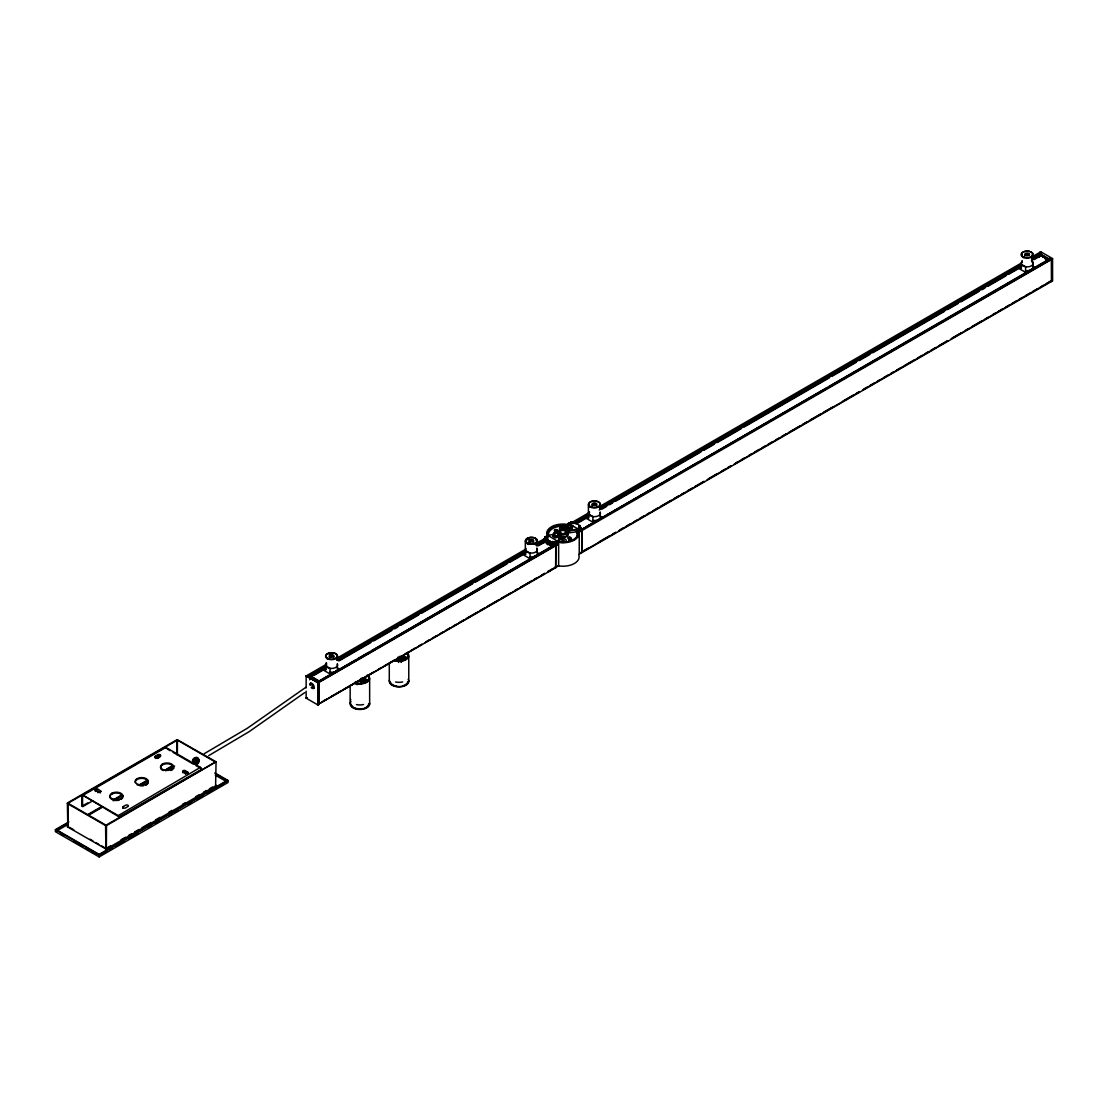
<?xml version="1.0" encoding="UTF-8"?>
<svg xmlns="http://www.w3.org/2000/svg" width="1108" height="1108" viewBox="0 0 1108 1108"><rect width="100%" height="100%" fill="white"/><g stroke="black" fill="none" stroke-linecap="round" stroke-linejoin="round"><path stroke-width="1.5" d="M547.463 544.236L547.851 535.289L557.753 541.396L557.753 543.239L554.97 544.845L554.623 542.408L552.878 541.396L551.687 542.075L545.33 538.848L546.867 537.934L545.122 536.923L544.776 539.07L545.621 539.651M558.266 534.845L558.418 533.405L557.933 535.898M583.5 528.419L578.334 531.341L577.961 528.89L568.432 523.405L564.443 529.956L568.473 523.336L566.867 528.461L568.875 529.749L571.811 529.402L572.753 526.078L571.811 529.402M570.842 523.918C570.121 519.846 572.559 524.416 574.11 522.27L580.135 525.746L580.495 528.101M580.273 529.915L581.908 530.552M580.052 525.691L578.93 526.355L581.021 527.962L581.021 529.804L580.19 529.319M398.589 662.432L398.589 659.814M567.531 526.494L567.795 525.137L569.277 524.776M357.108 684.73L357.15 681.919M400.431 658.886L400.307 661.282L400.5 658.928L404.503 656.615L405.334 657.556L401.304 659.883L397.703 657.293M555.634 546.369L555.745 545.565L555.676 567.628C555.26 565.869 550.219 571.797 547.726 571.839M581.866 531.161L581.852 530.413L581.922 552.587L579.096 554.263M216.06 785.17L215.603 785.974L216.06 761.778L177.142 739.645L67.366 802.981L67.823 827.164L67.186 826.693L106.368 849.254L106.493 825.571L216.06 761.778M554.97 543.003L557.753 541.396L560.953 534.859L561.147 537.519L557.753 542.338M554.499 542.546L553.238 543.945L553.238 542.241L554.499 542.546L553.972 544.485L554.789 544.845L554.789 543.058L553.321 544.111L554.499 542.546L552.906 541.632L554.499 542.546L553.945 544.471L554.789 543.058M319.312 703.095L318.121 703.968L318.924 704.425M310.766 683.027L310.642 683.456A3.324 1.911 60 0 0 310.766 685.104L310.489 683.193M310.656 685.035L311.611 684.079L313.162 685.547L313.162 687.417L311.611 687.112M404.946 657.515L405.154 657.833A1.662 0.969 60 0 1 405.459 658.623M1032.102 256.848L1039.72 252.444C1040.177 253.69 1045.855 260.837 1049.83 258.441L1048.764 258.995L1049.788 258.178L1051.547 259.411L1051.644 281.404M570.343 527.713L572.282 526.716M555.468 532.74L558.197 533.391L558.944 535.718L558.003 537.366L555.066 537.726L553.058 536.438L553.058 534.762L553.986 533.114L557.158 532.837M567.864 527.242L566.867 526.785L568.709 524.873L570.745 524.79L570.745 526.452M558.003 537.366L558.944 534.056M399.683 657.196C399.254 659.26 404.683 655.659 401.581 656.102M557.338 540.842L554.623 542.408M362.787 683.124L365.723 681.337M553.058 536.438L553.986 533.114M566.867 528.461L567.795 525.137M557.753 541.396L561.354 535.303M560.468 537.352L560.953 534.859L558.377 536.244M1031.423 260.532L1040.343 255.214L1048.431 259.812M554.692 532.38L557.296 532.38M555.676 545.621L554.042 544.596L555.704 545.51M567.462 531.051L578.057 528.876L578.334 530.441L576.797 530.746L576.756 531.812L567.531 533.059L567.379 531.161L571.285 528.751A1.8 1.053 -0.9 0 0 571.59 528.045M536.314 543.086L547.38 537.352L547.851 535.289L544.776 537.131M562.338 539.887L562.338 541.009L564.027 540.441L562.338 539.887L562.338 541.66M543.931 539.554L545.524 540.15L543.931 538.793L543.931 539.61L543.889 538.82L545.288 539.61L536.314 544.817M421.926 644.468L318.564 704.092L555.773 567.684L555.634 566.894L555.634 567.656M581.686 551.923L581.866 551.687M192.584 760.448L193.498 759.659A3.255 1.884 60 0 1 195.562 758.204A3.255 1.884 60 0 1 198.055 761.736A3.255 1.884 60 0 1 196.518 763.924M199.024 761.515L196.725 762.844M568.695 540.136L570.911 540.136M554.734 535.413L554.512 535.566A1.8 1.025 0.9 0 0 554.554 536.743A1.8 1.025 0.9 0 0 556.535 537.117L557.144 536.937M1040.329 254.134L1041.478 253.386M1039.664 252.472L1040.689 251.807M304.686 692.625L249.231 731.612L208.733 755.642M545.69 538.64L546.659 538.017L545.067 537.103L546.659 538.017M305.739 687.389L247.389 728.219L204.204 753.717M544.693 539.014L547.463 537.297M68.017 803.245L177.391 740.089L215.409 762.041L106.036 825.197L68.017 803.245L68.017 826.526M81.867 795.932L165.881 747.429L200.409 767.359A1.634 0.942 60 0 1 201.559 769.354L118.695 817.192A1.634 0.942 60 0 0 117.545 815.197L83.017 795.267A1.634 0.942 60 0 0 81.867 795.932L81.867 806.305L87.767 802.898M155.522 756.072L157.821 754.742A1.634 0.942 0 0 1 160.134 754.742A1.634 0.942 0 0 1 160.134 756.072L157.821 757.401A1.634 0.942 0 0 1 155.522 757.401A1.634 0.942 0 0 1 155.522 756.072L155.522 756.861A1.634 0.942 0 0 0 156.173 758.426M155.522 756.861L157.821 755.531A1.634 0.942 0 0 1 160.605 756.196M157.184 758.426A1.634 0.942 0 0 0 157.821 758.191L160.134 756.861M307.179 675.368L326.791 664.052M337.137 658.083L525.968 549.056M570.038 523.613L589.608 512.312M599.94 506.356L1021.77 262.804M326.514 665.617L308.536 676.005L326.652 665.866M336.998 659.565L525.691 550.634M536.175 544.582L545.15 539.388M572.891 523.378L589.345 513.877M599.802 507.838L1021.507 264.369M1031.964 258.33L1041.077 253.358M92.878 800.738L82.56 806.693L82.56 796.333M337.137 659.814L525.829 550.87M573.03 523.613L589.484 514.126M599.94 508.073L1021.645 264.618M1032.102 258.566L1041.077 253.386L1031.964 259.133M310.032 675.935L326.652 666.337M336.998 660.368L525.829 551.341M536.175 545.371L545.288 540.108M574.387 523.308L589.484 514.597M599.802 508.641L1021.645 265.089M311.209 676.351L323.162 669.44M338.106 660.811L526.439 552.089M536.895 546.05L544.374 541.729L553.252 546.853M575.329 523.862L587.295 516.951M599.248 510.04L1019.457 267.443M313.869 675.451L322.844 670.257M339.325 660.756L370.778 642.598M373.77 640.867L391.733 630.494M394.739 628.762L397.73 627.031M400.722 625.3L418.699 614.926M421.691 613.195L472.604 583.805M475.595 582.074L507.049 563.917M510.04 562.185L522.02 555.274M538.502 545.759L542.989 543.169M576.714 523.696L585.675 518.516M602.129 509.015L606.616 506.425M609.608 504.708L612.599 502.977M615.591 501.245L700.824 452.036M703.815 450.319L714.286 444.266M717.278 442.549L741.197 428.727M744.188 427.009L829.421 377.786M832.413 376.069L856.345 362.247M859.337 360.529L869.808 354.477M872.785 352.76L944.57 311.32M947.562 309.589L958.032 303.55M961.024 301.819L978.96 291.459M981.951 289.728L984.943 288.011M987.934 286.279L1005.884 275.92M1008.876 274.188L1019.332 268.15M1034.29 259.521L1040.274 256.059M566.41 531.009L568.529 529.776L568.543 527.436L564.942 529.596L569.263 527.173A1.8 1.053 -0.9 0 1 569.983 527.117M214.91 772.913L228.026 780.489L228.026 782.511L99.138 856.927L55.4 831.679L55.4 829.657L68.89 821.873M68.225 824.269L56.314 831.152L56.314 829.657L68.225 822.787M578.057 528.876L580.675 527.366L579.152 526.48M581.021 527.962L578.334 529.513L567.379 531.161M557.975 541.59A14.972 8.642 0 0 0 573.487 539.541A14.972 8.642 0 0 0 577.046 530.58L578.002 530.026A16.204 9.363 0 0 1 574.36 540.039A16.204 9.363 0 0 1 556.978 542.131M318.273 680.478L317.207 681.101L319.146 682.251L319.062 704.356L318.038 705.02L306.14 698.151L306.14 691.184M88.1 814.394L99.942 807.566M114.747 799.006L122.143 794.741M139.913 784.478L147.322 780.212M166.56 769.09L171.006 766.528M319.159 681.032L355.1 660.285M358.092 658.554L368.576 652.501M371.568 650.77L491.37 581.603M494.362 579.872L552.767 546.161M586.492 526.688L698.649 461.939M701.641 460.208L827.247 387.689M830.238 385.958L942.396 321.209M945.373 319.492L1048.556 259.909M323.785 678.678L326.777 676.946M329.769 675.215L334.27 672.625M337.261 670.894L340.253 669.163M343.258 667.445L347.746 664.842M350.737 663.11L353.729 661.393M358.23 658.789L361.222 657.058M364.213 655.34L367.219 653.609M371.706 651.005L374.698 649.288M379.199 646.684L382.191 644.953M385.182 643.236L395.667 637.183M398.658 635.452L401.664 633.721M406.151 631.131L415.14 625.937M418.131 624.206L428.616 618.153M431.608 616.422L436.095 613.832M439.1 612.101L449.585 606.048M452.576 604.317L457.064 601.727M460.069 599.996L463.061 598.265M466.053 596.547L470.54 593.943M473.545 592.212L476.537 590.495M479.529 588.764L484.03 586.16M487.021 584.442L490.013 582.711M494.5 580.107L497.506 578.39M500.497 576.659L504.985 574.055M507.99 572.337L510.982 570.606M515.469 568.002L518.461 566.285M521.466 564.554L531.951 558.501M534.942 556.77L537.934 555.039M542.421 552.449L551.41 547.255M555.066 544.998L558.501 543.779L318.038 682.611L306.279 675.825M586.631 526.923L589.622 525.206M600.093 519.153L610.55 513.115M613.541 511.384L629.995 501.896M632.987 500.165L643.457 494.126M646.449 492.395L650.936 489.805M653.928 488.074L656.906 486.357M659.897 484.625L664.385 482.035M667.376 480.304L670.368 478.573M673.359 476.856L677.847 474.266M680.838 472.534L683.83 470.803M688.317 468.213L691.309 466.496M694.301 464.764L697.292 463.033M701.779 460.443L704.757 458.726M707.749 456.995L718.219 450.956M722.707 448.366L725.698 446.635M728.69 444.904L745.144 435.416M749.631 432.826L758.592 427.646M761.584 425.915L772.054 419.877M775.046 418.145L779.533 415.555M782.525 413.824L785.517 412.107M788.508 410.376L792.996 407.786M795.987 406.054L798.979 404.337M801.957 402.606L806.444 400.016M809.436 398.284L812.427 396.567M816.915 393.977L819.906 392.246M822.898 390.515L825.889 388.797M830.377 386.207L833.368 384.476M837.856 381.886L840.847 380.155M843.839 378.437L854.296 372.385M857.287 370.668L873.741 361.166M878.229 358.576L887.203 353.397M890.195 351.665L900.652 345.627M903.643 343.896L908.131 341.306M911.122 339.588L914.114 337.857M917.105 336.126L921.593 333.536M924.584 331.804L927.576 330.087M932.063 327.497L935.055 325.766M938.047 324.035L941.038 322.317M945.512 319.727L948.503 317.996M951.495 316.265L961.966 310.226M966.453 307.636L969.445 305.905M972.436 304.188L982.907 298.135M985.898 296.418L988.89 294.686M993.364 292.096L1002.338 286.917M1005.33 285.185L1015.801 279.147M1018.792 277.416L1023.28 274.826M1026.271 273.108L1029.263 271.377M1032.254 269.646L1036.742 267.056M1039.72 265.338L1042.711 263.607M1045.703 261.876L1048.694 260.158M87.49 815.28L102.476 806.624M112.961 800.572L121.949 795.378M139.927 785.004L147.419 780.683M165.397 770.295L172.89 765.974M88.557 815.197L101.881 807.497M113.722 800.668L122.614 795.53M140.37 785.281L147.78 781.001M165.549 770.753L172.945 766.473M581.548 530.649L581.201 530.012L578.431 531.508L1052.461 258.593M1052.6 258.843L579.235 532.131L579.235 554.194M306.14 697.985L307.304 697.611M306.279 698.22L307.235 697.68M123.307 806.569L125.606 805.239A1.634 0.942 0 0 1 127.905 805.239A1.634 0.942 0 0 1 127.905 806.569L125.606 807.898A1.634 0.942 0 0 1 123.307 807.898A1.634 0.942 0 0 1 123.307 806.569L123.307 807.358A1.634 0.942 0 0 0 122.905 808.314M322.954 701.295L327.442 698.705M330.447 696.974L340.932 690.921M343.923 689.19L361.887 678.816M364.892 677.085L373.867 671.905M378.368 669.301L381.36 667.584M384.351 665.853L394.836 659.8M397.827 658.069L400.833 656.338M405.32 653.748L408.312 652.016M411.317 650.285L415.805 647.695M418.796 645.964L421.788 644.233M426.289 641.643L429.281 639.912M432.272 638.18L436.774 635.59M439.765 633.859L442.757 632.128M445.748 630.397L450.25 627.807M453.241 626.075L456.233 624.344M459.238 622.613L463.726 620.023M466.717 618.292L477.202 612.239M480.193 610.508L484.695 607.918M487.686 606.187L498.171 600.134M501.162 598.403L510.151 593.223M514.638 590.633L517.644 588.902M520.635 587.171L531.12 581.118M534.111 579.387L537.103 577.656M541.604 575.066L544.596 573.335M547.587 571.603L552.075 569.013M582.808 551.272L588.791 547.823M599.262 541.77L609.732 535.732M612.724 534.001L615.716 532.283M620.189 529.693L623.181 527.962M626.172 526.231L630.66 523.641M633.651 521.923L636.643 520.192M639.635 518.461L644.122 515.871M647.114 514.154L650.105 512.422M653.097 510.691L657.584 508.101M660.576 506.384L671.033 500.331M674.024 498.6L678.511 496.01M681.503 494.293L684.495 492.561M687.486 490.83L691.974 488.24M694.965 486.523L703.94 481.343M708.428 478.753L717.388 473.573M721.876 470.983L724.867 469.252M727.859 467.521L730.851 465.803M735.338 463.213L738.33 461.482M741.321 459.751L744.313 458.033M748.8 455.443L751.792 453.712M754.783 451.981L759.271 449.391M762.249 447.674L765.24 445.942M768.232 444.211L772.719 441.621M775.711 439.904L778.702 438.172M781.694 436.441L786.181 433.851M789.173 432.134L799.644 426.081M802.635 424.364L807.123 421.774M810.1 420.043L820.571 414.004M823.563 412.273L832.537 407.093M843.008 401.054L853.479 395.002M856.47 393.285L859.448 391.553M863.935 388.963L866.927 387.232M869.918 385.515L874.406 382.925M877.398 381.194L880.389 379.462M883.381 377.745L887.868 375.155M890.86 373.424L893.851 371.692M896.843 369.975L901.33 367.385M904.322 365.654L914.779 359.615M917.77 357.884L922.258 355.294M925.249 353.563L928.241 351.832M931.232 350.114L935.72 347.524M938.711 345.793L947.686 340.613M952.174 338.023L961.135 332.843M965.622 330.253L968.614 328.522M971.605 326.805L982.076 320.752M985.067 319.035L988.059 317.303M992.546 314.714L995.538 312.982M998.53 311.265L1003.003 308.675M1005.995 306.944L1008.986 305.212M1011.978 303.495L1016.465 300.905M1019.457 299.174L1022.449 297.443M1025.44 295.725L1029.928 293.135M1032.919 291.404L1037.407 288.814M1040.398 287.083L1043.39 285.365M1046.381 283.634L1050.855 281.044M424.932 642.737L544.734 573.57M582.947 551.507L615.84 532.519M618.832 530.787L704.079 481.578M707.07 479.847L730.989 466.039M733.981 464.307L859.586 391.789M862.578 390.071L947.825 340.849M950.816 339.131L1050.896 281.183M1051.547 259.438L1051.547 281.446L581.866 552.615L581.021 552.227M361.388 680.118L363.23 679.052M363.369 679.287L361.014 680.464L359.754 679.55C360.876 681.115 363.147 676.877 365.321 679.162L366.208 680.146L362.247 682.653M361.305 681.475L365.377 679.204L362.579 677.57M107.531 847.606L110.537 845.889M121.021 839.822L125.509 837.232M128.514 835.501L131.506 833.77M134.511 832.039L138.999 829.449M141.99 827.718L150.993 822.524M155.48 819.934L159.981 817.33M168.97 812.15L171.962 810.419M182.446 804.366L185.452 802.635M195.936 796.569L198.928 794.851M203.429 792.248L206.42 790.516M209.426 788.785L212.417 787.054M216.06 785.697L105.897 849.282L105.579 825.571L67.366 803.508M215.298 775.157L227.112 781.985L227.112 780.489L99.138 854.379L56.314 829.657M55.4 829.657L99.138 854.905L228.026 780.489M100.62 855.002L106.576 851.567M109.553 849.85L112.531 848.132M115.495 846.415L124.428 841.263M128.888 838.687L137.821 833.535M148.237 827.51L151.214 825.792M155.674 823.216L158.652 821.499M169.067 815.488L172.045 813.771M175.022 812.053L178 810.336M188.415 804.311L191.393 802.594M197.349 799.159L203.304 795.724M207.764 793.148L212.224 790.572M215.201 788.854L224.135 783.702M558.46 536.203L560.87 534.873M568.058 523.572L571.188 521.882L572.933 522.893M1049.553 281.584L1051.506 281.474M106.423 848.991L105.648 848.991M563.363 539.541L562.545 539.582M193.498 759.659L194.883 759.119M552.38 543.474L551.285 543.474M566.867 526.785L568.875 528.087L571.811 527.727M553.058 534.762L555.066 536.05L558.003 535.704M547.463 535.469L555.177 534.084M558.418 533.405L558.335 533.405A4.889 2.825 0 0 1 558.958 532.56M544.499 540.842L551.95 544.582L551.604 542.227L545.662 538.807L544.499 540.842L552.767 545.621L544.499 540.496M365.321 679.162L363.147 678.636L361.416 680.215M580.731 527.394L579.47 527.089L579.47 528.793M404.281 656.435L405.5 657.57A1.967 1.163 60.9 0 1 405.902 658.623M579.567 528.959L581.021 529.693L581.021 527.907M310.032 677.916L314.284 680.312M1040.8 251.793L1052.558 258.579L1052.6 280.92M1039.72 252.444L1040.938 253.15M1040.467 254.092L1048.639 258.815M1040.384 255.352L1049.262 260.477M1027.171 273.108A3.255 1.884 0 0 1 1026.354 272.762L1018.294 268.108L1018.294 266.391L1021.341 268.136L1021.341 264.286L1025.606 266.751L1025.606 270.615A6.025 3.476 0 0 0 1032.975 266.363L1034.997 267.527M1025.606 270.615L1026.354 271.031A3.255 1.884 0 0 0 1028.653 271.585M592.891 520.441L593.625 522.588L585.578 517.948L585.578 516.217L588.611 517.976L588.611 514.112L592.891 516.591L592.891 520.441A6.025 3.476 0 0 0 600.259 516.189L603.292 517.948M580.675 528.419L581.298 529.139L578.542 527.546M580.647 529.582L582.005 530.497M555.717 545.385L554.416 544.734L317.677 681.974M537.186 548.737L537.186 552.601L540.233 554.346M558.501 566.16L557.753 565.731A16.204 9.363 0 0 0 578.861 555.163M555.094 567.365L558.64 566.077L558.64 544.014L318.176 682.847L318.176 704.937M525.552 554.388L522.505 552.629L522.505 554.346L530.566 559L529.818 552.989L525.552 550.524L525.552 554.388A6.025 3.476 0 0 1 525.746 552.241M403.783 655.839L406.525 657.418L401.927 660.077L397.8 657.709M402.509 656.656L402.135 658.014L399.365 656.421M363.286 677.639L367.399 680.007L362.787 682.666L360.045 681.088M327.192 666.697L330.032 668.346L330.032 672.196A6.025 3.476 0 0 0 337.4 667.944L340.447 669.703M326.528 666.947A6.025 3.476 0 0 0 325.766 669.731L322.719 667.972L322.719 669.703L330.78 674.356L330.032 672.196M310.129 677.861L314.34 680.284M306.14 676.06L317.899 682.847L317.899 704.937M215.298 773.675L227.112 780.489M167.322 749.063L170.203 750.712M173.07 752.374L175.95 754.036M178.831 755.698L193.208 764.008M196.088 765.67L198.969 767.332M185.452 770.683L187.751 772.816L185.452 771.487A1.634 0.942 0 0 0 183.139 771.487A1.634 0.942 0 0 0 183.139 772.816L183.139 772.013A1.634 0.942 0 0 1 183.139 770.683A1.634 0.942 0 0 1 185.452 770.683L185.452 771.487M183.139 772.013L185.452 773.342A1.634 0.942 0 0 0 187.751 773.342A1.634 0.942 0 0 0 187.751 772.013M97.975 789.284L97.975 790.087A1.634 0.942 0 0 0 95.676 790.087A1.634 0.942 0 0 0 95.676 791.417L95.676 790.613A1.634 0.942 0 0 1 95.676 789.284A1.634 0.942 0 0 1 97.975 789.284L100.288 790.613A1.634 0.942 0 0 1 100.288 791.943L100.288 792.746M95.676 790.613L97.975 791.943A1.634 0.942 0 0 0 100.288 791.943M69.472 827.371L73.862 829.906M89.956 839.185L92.878 840.875M95.8 842.565L98.723 844.254M101.645 845.944L104.581 847.634M60.746 833.701L63.696 835.404M74.042 841.374L82.892 846.484M85.842 848.202L88.792 849.905M91.756 851.609L96.174 854.157M1041.008 254.452L1049.248 259.217M556.784 545.108L556.742 545.081A16.371 9.086 1.7 0 1 553.584 544.042M200.59 768.301L200.409 767.359L117.545 816L83.017 795.267M545.067 537.103L546.355 538.197M554.36 545.496L554.277 544.817M571.312 521.951L572.573 523.101M400.057 661.116L401.345 662.307L401.304 659.883M312.041 687.306L312.941 688.026A3.324 1.911 60 0 0 314.243 688.317M1051.478 259.244L1050.19 258.496L580.509 530.136M361.374 681.531L362.178 682.473M543.917 538.793L543.931 543.017M555.634 566.839L555.676 567.628L555.856 545.621M361.222 678.165L361.263 680.935M355.973 681.531L356.014 684.356M1039.415 253.801L1039.415 257.195M1032.975 262.499L1032.975 266.363M1026.354 271.031L1026.354 272.762M600.259 512.339L600.259 516.189M588.417 504.459L588.417 513.226M582.185 530.926L582.185 551.258M578.057 530.039L578.057 536.383M577.046 530.58L577.046 533.765M571.022 522.131L571.022 523.918M568.875 528.087L568.875 529.749A1.634 0.942 0 0 0 568.903 531.286M563.46 539.887L563.46 541.66M555.066 536.05L555.066 537.726M547.795 541.563L547.754 544.831M546.576 537.048L546.576 543.834M544.485 539.956L544.485 542.297M525.344 540.87L525.344 549.637M408.769 656.13L408.769 681.642M389.282 663.872L389.282 680.894M369.643 678.719L369.643 704.231M350.156 686.475L350.156 703.483M337.4 664.094L337.4 667.944M325.766 665.88L325.766 669.731M318.688 682.957L318.688 703.622M310.24 675.852L318.398 680.824L310.101 675.769L306.14 675.894L306.14 687.957M185.452 773.342L185.452 774.146M177.391 740.089L177.391 755.06M176.934 739.729L176.934 754.756M171.629 769.354L171.629 770.157M162.433 764.035L162.433 764.839M157.821 754.742L157.821 755.531M157.821 757.401L157.821 758.191M146.311 783.979L146.311 784.769M137.115 778.661L137.115 779.45M120.994 798.591L120.994 799.394A6.51 3.753 0 0 0 118.404 793.162A6.51 3.753 0 0 0 109.969 797.317M111.797 793.273L111.797 794.076M99.138 854.905L99.138 856.927M97.975 791.943L97.975 792.746M1045.343 259.286A3.324 1.911 60 0 1 1046.257 259.812M1042.365 255.283A1.427 0.831 60 0 1 1042.586 256.682M196.961 757.401A3.587 2.064 60 0 1 197.736 757.997M198.11 758.384A3.587 2.064 60 0 1 198.997 759.783M195.479 763.564A2.119 1.219 60 0 1 193.166 760.905A2.119 1.219 60 0 1 195.313 760.476A2.119 1.219 60 0 1 195.479 763.564A3.255 1.884 60 0 1 194.177 761.93M196.31 757.678A2.936 1.69 60 0 1 198.928 760.711M100.011 792.705A1.468 0.845 -60 0 1 100.98 791.417M135.287 782.705A6.51 3.753 0 0 1 141.713 778.356A6.51 3.753 0 0 1 148.14 782.705M147.904 783.273A6.51 3.753 0 0 1 147.516 783.813M146.976 784.325A6.51 3.753 0 0 1 145.536 785.156M143.721 785.683A6.51 3.753 0 0 1 139.705 785.683M137.891 785.156A6.51 3.753 0 0 1 137.115 784.769M160.84 768.661A6.51 3.753 0 0 1 164.386 764.063A6.51 3.753 0 0 1 172.668 765.614A6.51 3.753 0 0 1 170.854 770.531M163.208 770.531A6.51 3.753 0 0 1 162.433 770.157M161.768 769.7A6.51 3.753 0 0 1 161.228 769.201M119.345 800.073A6.51 3.753 0 0 1 113.445 800.073M111.797 799.394A6.51 3.753 0 0 1 111.132 798.937M110.592 798.439A6.51 3.753 0 0 1 110.204 797.899M194.094 759.312A3.255 1.884 60 0 1 196.254 757.9A3.255 1.884 60 0 1 198.678 761.611A3.255 1.884 60 0 1 196.85 763.509M195.52 762.581A3.255 1.884 60 0 1 194.773 761.584M173.776 768.495A3.906 2.258 0 0 1 174.635 766.03M196.074 757.36A3.255 1.884 60 0 1 198.872 759.95M599.22 506.661A5.374 3.102 0 0 1 598.777 507.076M590.093 507.076A5.374 3.102 0 0 1 589.65 506.661M600.162 512.145A6.025 3.476 0 0 1 593.957 516.688A6.025 3.476 0 0 1 589.068 511.647M596.686 505.456A2.285 1.316 0 0 1 596.464 505.844M592.406 505.844A2.285 1.316 0 0 1 592.184 505.456M592.184 505.04A2.285 1.316 0 0 1 594.442 503.932A2.285 1.316 0 0 1 596.686 505.04M588.611 517.976A6.025 3.476 0 0 1 588.819 515.829M597.849 521.051A3.255 1.884 0 0 1 596.935 521.328M595.425 521.397A3.255 1.884 0 0 1 593.625 520.871M1032.268 254.466A5.374 3.102 0 0 1 1032.268 256.377M1031.493 257.25A5.374 3.102 0 0 1 1030.952 257.61M1023.363 257.61A5.374 3.102 0 0 1 1022.809 257.25M1022.047 256.377A5.374 3.102 0 0 1 1022.047 254.466M1032.268 260.671A5.374 3.102 0 0 1 1032.268 262.582M1022.047 262.582A5.374 3.102 0 0 1 1022.047 260.671M1032.019 261.349A6.025 3.476 0 0 1 1031.188 265.975A6.025 3.476 0 0 1 1023.127 265.975A6.025 3.476 0 0 1 1022.282 261.349M1024.872 255.422A2.285 1.316 0 0 1 1027.158 254.106A2.285 1.316 0 0 1 1029.429 255.422M1021.341 268.136A6.025 3.476 0 0 1 1022.102 265.352M536.147 543.072A5.374 3.102 0 0 1 533.807 544.43M528.932 544.43A5.374 3.102 0 0 1 526.577 543.072M526.065 542.144A5.374 3.102 0 0 1 527.02 539.845M528.211 539.153A5.374 3.102 0 0 1 528.932 538.904M535.718 539.845A5.374 3.102 0 0 1 536.147 540.261M533.53 542.075A2.285 1.316 0 0 1 533.211 542.435M529.527 542.435A2.285 1.316 0 0 1 530.33 540.496A2.285 1.316 0 0 1 533.53 541.258M536.729 548.058A6.025 3.476 0 0 1 531.688 553.114A6.025 3.476 0 0 1 525.746 548.391M537.186 552.601A6.025 3.476 0 0 1 536.424 555.385M535.621 555.953A6.025 3.476 0 0 1 529.818 556.853M336.887 657.487A5.374 3.102 0 0 1 336.361 658.415M327.234 658.831A5.374 3.102 0 0 1 326.791 658.415M326.278 657.487A5.374 3.102 0 0 1 326.278 656.518M329.145 654.246A5.374 3.102 0 0 1 329.921 654.052M326.278 663.692A5.374 3.102 0 0 1 326.278 662.722M337.303 663.914A6.025 3.476 0 0 1 330.793 668.429A6.025 3.476 0 0 1 326.528 663.083M329.547 657.612A2.285 1.316 0 0 1 331.583 655.687A2.285 1.316 0 0 1 333.605 657.612M334.325 673.027A3.255 1.884 0 0 1 333.716 673.138M333.079 673.179A3.255 1.884 0 0 1 330.78 672.625M548.765 536.272A14.972 8.642 0 0 1 552.31 527.311A14.972 8.642 0 0 1 567.836 525.261M547.809 536.84A16.204 9.363 0 0 1 551.438 526.799A16.204 9.363 0 0 1 568.819 524.707M552.546 546.715A3.906 2.258 0 0 1 553.695 545.122M549.388 545.094A14.002 8.075 0 0 1 549 542.034M567.85 537.186A3.906 2.258 0 0 1 570.108 537.061M561.216 528.017A14.972 8.642 0 0 1 564.568 528.017M565.717 529.555A3.379 1.953 0 0 1 564.194 530.275M561.604 530.275A3.379 1.953 0 0 1 560.759 526.965A3.379 1.953 0 0 1 566.216 528.087M566.853 532.56A4.889 2.825 0 0 1 566.853 535.884A4.889 2.825 0 0 1 561.396 536.895M560.039 536.507A4.889 2.825 0 0 1 558.557 535.496M566.59 532.366A5.208 3.005 0 0 1 565.8 536.992A5.208 3.005 0 0 1 558.086 535.635M557.947 533.557A5.208 3.005 0 0 1 559.221 532.366M576.285 531.286A14.487 8.365 0 0 1 573.141 540.399M548.695 536.12A14.487 8.365 0 0 1 553.709 528.017A14.487 8.365 0 0 1 568.446 526.757M309.728 678.899A1.427 0.831 60 0 1 309.728 679.8M309.991 685.146A2.936 1.69 60 0 1 312.013 683.456A2.936 1.69 60 0 1 314.049 687.486A2.936 1.69 60 0 1 311.223 687.597M553.571 544.056A15.997 8.933 1.6 0 1 551.396 542.989M550.413 542.352A16.495 9.183 1.8 0 1 548.959 541.189M407.73 681.932A8.795 5.069 0 0 1 406.955 683.456M406.456 683.982A8.795 5.069 0 0 1 405.389 684.758M404.365 685.298A8.795 5.069 0 0 1 402.592 685.907M396.512 686.129A8.795 5.069 0 0 1 394.033 685.437M392.966 684.938A8.795 5.069 0 0 1 390.376 682.182M408.243 681.614A9.238 5.332 0 0 1 399.129 686.6A9.238 5.332 0 0 1 389.808 681.752M408.146 679.246A9.764 5.637 0 0 1 399.711 686.891A9.764 5.637 0 0 1 389.504 680.007M407.287 652.75A9.764 5.637 0 0 1 406.013 659.689A9.764 5.637 0 0 1 394.019 660.59M402.661 681.919A9.238 5.332 0 0 1 395.584 681.96M406.733 652.944A9.113 5.263 0 0 1 405.902 659.191A9.113 5.263 0 0 1 395.307 660.548M403.561 656.448A1.967 1.163 60.9 0 0 403.174 657.044L403.174 657.321A1.676 0.969 60.2 0 1 403.464 656.864L403.506 656.85A1.69 0.983 60.6 0 1 403.838 656.781M407.065 653.485A8.947 5.166 0 0 1 405.348 659.399A8.947 5.166 0 0 1 395.099 660.396M401.027 660.41A1.994 1.136 59.1 0 1 401.359 661.434M399.545 659.052A1.911 1.08 59.1 0 1 400.085 659.288A1.994 1.136 59.1 0 1 400.597 659.759A1.911 1.08 59.1 0 1 400.985 660.354M400.334 656.504A2.839 1.634 0 0 1 399.42 656.864M368.673 703.732A8.795 5.069 0 0 1 368.313 705.297M367.814 706.045A8.795 5.069 0 0 1 367.136 706.738M366.263 707.347A8.795 5.069 0 0 1 364.961 707.998M363.452 708.497A8.795 5.069 0 0 1 356.097 708.428M355.197 708.137A8.795 5.069 0 0 1 353.84 707.527M352.912 706.946A8.795 5.069 0 0 1 352.164 706.267M351.859 705.907A8.795 5.069 0 0 1 351.319 704.965M369.13 703.719A9.238 5.332 0 0 1 361.028 709.148A9.238 5.332 0 0 1 350.876 705.02M350.682 704.342A9.238 5.332 0 0 1 350.668 703.497M369.518 702.901A9.764 5.637 0 0 1 358.673 709.452A9.764 5.637 0 0 1 350.973 701.558M368.161 675.34A9.764 5.637 0 0 1 366.873 682.279A9.764 5.637 0 0 1 354.892 683.179M363.535 704.508A9.238 5.332 0 0 1 356.457 704.563M350.682 700.09A9.238 5.332 0 0 1 350.668 699.245M367.607 675.534A9.113 5.263 0 0 1 366.152 682.154A9.113 5.263 0 0 1 354.629 682.639M364.324 679.689A9.113 5.263 0 0 1 366.208 680.492M367.053 675.243A8.947 5.166 0 0 1 366.222 681.988A8.947 5.166 0 0 1 354.518 682.473M366.748 681.06A1.994 1.177 60.9 0 0 365.834 679.453A1.911 1.122 60.9 0 0 365.28 679.079M360.183 681.614A1.994 1.136 59.1 0 1 361.914 682.999M361.817 678.567A2.839 1.634 0 0 1 360.488 679.398M554.651 530.594C557.061 533.668 558.113 528.031 554.651 530.594M568.459 538.557C570.883 541.632 571.936 536.023 568.459 538.557M165.452 748.315L164.732 748.094A1.634 0.942 60 0 1 165.881 747.429L165.549 748.191M562.338 527.851L562.338 528.987L564.027 528.419L562.338 527.851M1049.83 258.413L1048.764 259.023L1049.83 258.441M553.211 542.144L551.756 542.144L553.211 542.144M106.493 825.571L105.648 825.599L106.396 825.612M404.448 656.559L402.315 656.061L404.448 656.559M552.767 545.621L552.061 544.831L552.767 545.621M192.598 760.711A2.936 1.69 60 0 0 195.867 764.285A2.936 1.69 60 0 0 195.493 759.95A2.936 1.69 60 0 0 192.598 760.711M138.458 784.575A6.51 3.753 0 0 0 148.223 781.32A6.51 3.753 0 0 0 138.458 778.065A6.51 3.753 0 0 0 138.458 784.575M113.141 799.187A6.51 3.753 0 0 0 122.905 795.932A6.51 3.753 0 0 0 113.141 792.677A6.51 3.753 0 0 0 113.141 799.187M163.776 769.949A6.51 3.753 0 0 0 173.541 766.694A6.51 3.753 0 0 0 163.776 763.44A6.51 3.753 0 0 0 163.776 769.949M193.277 760.614A1.953 1.122 60 0 0 195.423 763.08A1.953 1.122 60 0 0 195.257 760.226A1.953 1.122 60 0 0 193.277 760.614M591.423 507.464A6.025 3.476 0 0 0 600.453 504.459A6.025 3.476 0 0 0 591.423 501.439A6.025 3.476 0 0 0 591.423 507.464M591.589 507.035A5.692 3.282 0 0 0 600.134 504.182A5.692 3.282 0 0 0 591.589 501.342A5.692 3.282 0 0 0 591.589 507.035M593.292 505.331A2.285 1.316 0 0 0 596.713 504.182A2.285 1.316 0 0 0 593.292 503.046A2.285 1.316 0 0 0 593.292 505.331M1024.138 257.638A6.025 3.476 0 0 0 1033.182 254.632A6.025 3.476 0 0 0 1024.138 251.613A6.025 3.476 0 0 0 1024.138 257.638M1024.304 257.208A5.692 3.282 0 0 0 1032.85 254.355A5.692 3.282 0 0 0 1024.304 251.516A5.692 3.282 0 0 0 1024.304 257.208M1026.008 255.505A2.285 1.316 0 0 0 1029.429 254.355A2.285 1.316 0 0 0 1026.008 253.22A2.285 1.316 0 0 0 1026.008 255.505M530.233 541.743A2.285 1.316 0 0 0 533.64 540.593A2.285 1.316 0 0 0 530.233 539.457A2.285 1.316 0 0 0 530.233 541.743M528.516 543.446A5.692 3.282 0 0 0 537.061 540.593A5.692 3.282 0 0 0 528.516 537.754A5.692 3.282 0 0 0 528.516 543.446M528.364 543.876A6.025 3.476 0 0 0 537.394 540.87A6.025 3.476 0 0 0 528.364 537.851A6.025 3.476 0 0 0 528.364 543.876M328.577 659.218A6.025 3.476 0 0 0 337.608 656.213A6.025 3.476 0 0 0 328.577 653.194A6.025 3.476 0 0 0 328.577 659.218M328.73 658.789A5.692 3.282 0 0 0 337.275 655.95A5.692 3.282 0 0 0 328.73 653.097A5.692 3.282 0 0 0 328.73 658.789M330.447 657.086A2.285 1.316 0 0 0 333.854 655.95A2.285 1.316 0 0 0 330.447 654.8A2.285 1.316 0 0 0 330.447 657.086M568.238 527.45A2.604 1.51 0 0 0 572.393 526.425A2.604 1.51 0 0 0 568.792 524.86A2.604 1.51 0 0 0 568.238 527.45M561.216 542.186A3.379 1.953 0 0 0 566.285 540.496A3.379 1.953 0 0 0 561.216 538.807A3.379 1.953 0 0 0 561.216 542.186M569 539.291A1.634 0.942 0 0 0 571.437 538.474A1.634 0.942 0 0 0 569 537.657A1.634 0.942 0 0 0 569 539.291M555.177 531.314A1.634 0.942 0 0 0 557.629 530.497A1.634 0.942 0 0 0 555.177 529.679A1.634 0.942 0 0 0 555.177 531.314M560.454 534.541A4.889 2.825 0 0 0 567.781 532.089A4.889 2.825 0 0 0 560.454 529.652A4.889 2.825 0 0 0 560.454 534.541M560.62 534.111A4.557 2.631 0 0 0 567.462 531.826A4.557 2.631 0 0 0 560.62 529.555A4.557 2.631 0 0 0 560.62 534.111M561.271 533.46A3.269 1.884 0 0 0 566.174 531.826A3.269 1.884 0 0 0 561.271 530.192A3.269 1.884 0 0 0 561.271 533.46M561.437 533.571A2.936 1.69 0 0 0 565.828 532.103A2.936 1.69 0 0 0 561.437 530.649A2.936 1.69 0 0 0 561.437 533.571M554.429 535.413A2.604 1.51 0 0 0 558.584 534.402A2.604 1.51 0 0 0 554.97 532.837A2.604 1.51 0 0 0 554.429 535.413"/></g></svg>
